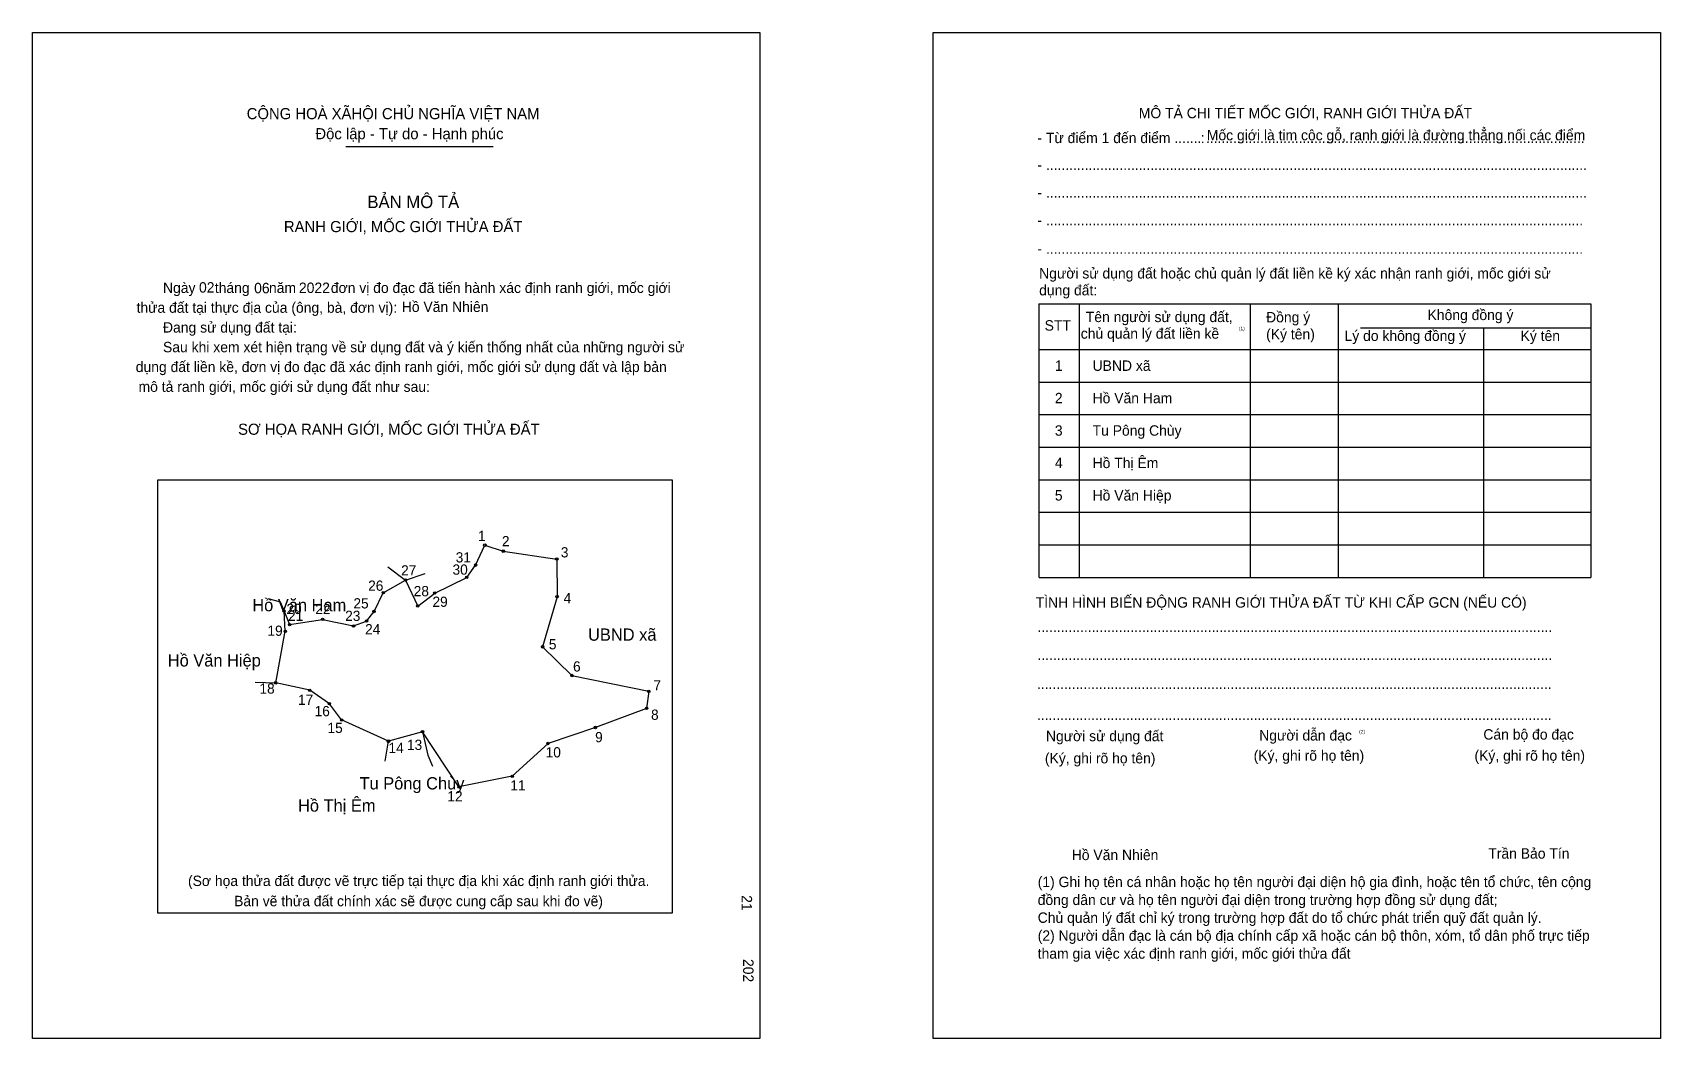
# Model space of a CAD drawing. Extents: x 547934 to 549159, y 1824577 to 1825334.
import ezdxf

# ---------------------------------------------------------------- set-up
doc = ezdxf.new("R2010")
doc.units = 0
for name, color, linetype in [('bmtKhungInTrang1', 7, 'Continuous'), ('bmtKhungInTrang2', 7, 'Continuous'), ('bmtNoiDung', 7, 'Continuous'), ('bmtTemplate', 7, 'Continuous'), ('CanhThua', 7, 'Continuous'), ('MocDinhThua', 7, 'Continuous'), ('RauThua', 7, 'Continuous'), ('SoHieuDinhThua', 7, 'Continuous'), ('TenChuLanCan', 7, 'Continuous')]:
    doc.layers.add(name, color=color, linetype=linetype)

msp = doc.modelspace()

# ---------------------------------------------------------------- linework, layer by layer
at = {"layer": 'bmtKhungInTrang1'}
msp.add_lwpolyline([(547934, 1825334.1), (548481.3, 1825334.1), (548481.3, 1824577.1), (547934, 1824577.1)], close=True, dxfattribs=at)
at = {"layer": 'bmtKhungInTrang2'}
msp.add_lwpolyline([(548611.8, 1825334.1), (549159.2, 1825334.1), (549159.2, 1824577.1), (548611.8, 1824577.1)], close=True, dxfattribs=at)
at = {"layer": 'bmtTemplate'}
for p, q in [((548169.9, 1825248.3), (548280.6, 1825248.3)), ((548721.6, 1825129.9), (548721.6, 1824924.1)), ((548850.4, 1825129.9), (548850.4, 1824924.1)), ((548916.6, 1825130.2), (548916.6, 1824924.1)), ((549106.7, 1825129.9), (549106.7, 1824924.1)), ((548933.4, 1825111.8), (549106.7, 1825111.8)), ((548691.6, 1825095.6), (549106.7, 1825095.6)), ((548691.6, 1825071.1), (549106.7, 1825071.1)), ((548691.6, 1825046.6), (549106.7, 1825046.6)), ((548691.6, 1825022.1), (549106.7, 1825022.1)), ((548691.6, 1824997.6), (549106.7, 1824997.6)), ((548691.6, 1824973.1), (549106.7, 1824973.1)), ((548691.6, 1824948.6), (549106.7, 1824948.6)), ((548691.6, 1824924.1), (549106.7, 1824924.1))]:
    msp.add_line(p, q, dxfattribs=at)
for points in [[(548691.4, 1825129.9), (549106.7, 1825129.9)], [(548691.4, 1825129.9), (548691.4, 1824924.1)], [(549026, 1825111.5), (549026, 1824924.1)]]:
    msp.add_lwpolyline(points, dxfattribs=at)
msp.add_lwpolyline([(548028.2, 1824671.4), (548028.2, 1824997.6), (548415.5, 1824997.6), (548415.5, 1824671.4)], close=True, dxfattribs=at)
at = {"layer": 'CanhThua'}
for p, q in [((548267.5, 1824933.3), (548274.4, 1824948.3)), ((548274.4, 1824948.3), (548288.3, 1824943.8)), ((548288.3, 1824943.8), (548328.6, 1824937.9)), ((548328.6, 1824937.9), (548328.8, 1824909.5)), ((548260.8, 1824924.1), (548267.5, 1824933.3)), ((548198, 1824912.5), (548214.8, 1824922.1)), ((548214.8, 1824922.1), (548223.9, 1824902.5)), ((548236.7, 1824912.3), (548260.8, 1824924.1)), ((548191, 1824898.4), (548198, 1824912.5)), ((548223.9, 1824902.5), (548236.7, 1824912.3)), ((548328.8, 1824909.5), (548317.9, 1824871.8)), ((548124.2, 1824883.5), (548123.3, 1824898.7)), ((548123.3, 1824898.7), (548127.5, 1824888.5)), ((548127.5, 1824888.5), (548152.3, 1824892.5)), ((548152.3, 1824892.5), (548175.6, 1824887.5)), ((548175.6, 1824887.5), (548185.4, 1824891.2)), ((548185.4, 1824891.2), (548191, 1824898.4)), ((548117, 1824844.7), (548124.2, 1824883.5)), ((548317.9, 1824871.8), (548340, 1824850.2)), ((548142.6, 1824839.1), (548117, 1824844.7)), ((548340, 1824850.2), (548397.8, 1824838.4)), ((548157.4, 1824829), (548142.6, 1824839.1)), ((548166.6, 1824816.8), (548157.4, 1824829)), ((548397.8, 1824838.4), (548396.2, 1824825.5)), ((548201.9, 1824800.8), (548166.6, 1824816.8)), ((548396.2, 1824825.5), (548357.6, 1824811.1)), ((548227.5, 1824807.9), (548201.9, 1824800.8)), ((548254.9, 1824766.4), (548227.5, 1824807.9)), ((548357.6, 1824811.1), (548322, 1824799.1)), ((548322, 1824799.1), (548295.1, 1824774.4)), ((548295.1, 1824774.4), (548254.9, 1824766.4))]:
    msp.add_line(p, q, dxfattribs=at)
at = {"layer": 'MocDinhThua'}
for centre in [(548274.4, 1824948.3), (548288.3, 1824943.8), (548328.6, 1824937.9), (548267.5, 1824933.3), (548198, 1824912.5), (548214.8, 1824922.1), (548260.8, 1824924.1), (548223.9, 1824902.5), (548236.7, 1824912.3), (548328.8, 1824909.5), (548123.3, 1824898.7), (548127.5, 1824888.5), (548152.3, 1824892.5), (548185.4, 1824891.2), (548191, 1824898.4), (548124.2, 1824883.5), (548175.6, 1824887.5), (548317.9, 1824871.8), (548117, 1824844.7), (548142.6, 1824839.1), (548340, 1824850.2), (548157.4, 1824829), (548397.8, 1824838.4), (548166.6, 1824816.8), (548396.2, 1824825.5), (548227.5, 1824807.9), (548357.6, 1824811.1), (548201.9, 1824800.8), (548322, 1824799.1), (548254.9, 1824766.4), (548295.1, 1824774.4)]:
    msp.add_circle(centre, 0.924, dxfattribs=at)
at = {"layer": 'RauThua'}
for p, q in [((548201.3, 1824932.1), (548214.8, 1824922.1)), ((548214.8, 1824922.1), (548229.5, 1824927)), ((548111.3, 1824908.2), (548120.3, 1824905.8)), ((548120.3, 1824905.8), (548123.3, 1824898.7)), ((548101.6, 1824845.1), (548117, 1824844.7)), ((548227.5, 1824807.9), (548231.5, 1824790.3)), ((548199.5, 1824785.7), (548201.9, 1824800.8)), ((548231.5, 1824790.3), (548235.1, 1824782))]:
    msp.add_line(p, q, dxfattribs=at)

# ---------------------------------------------------------------- texts
at = {"layer": 'bmtNoiDung'}
for s, height, p in [('02', 7.83, (548059.3, 1825138.4)), ('06', 7.83, (548100.8, 1825137.9)), ('2022', 7.83, (548134.5, 1825138.1)), ('Hồ Văn Nhiên', 7.831, (548211.9, 1825123.8)), ('1', 7.83, (548703.4, 1825079.5)), ('UBND xã ', 7.83, (548731.8, 1825079.5)), ('2', 7.83, (548703.4, 1825055.1)), ('Hồ Văn Ham ', 7.831, (548731.8, 1825055.1)), ('3', 7.83, (548703.4, 1825030.7)), ('Tu Pông Chùy ', 7.831, (548731.8, 1825030.7)), ('4', 7.83, (548703.4, 1825006.3)), ('Hồ Thị Êm ', 7.83, (548731.8, 1825006.3)), ('5', 7.83, (548703.4, 1824981.9)), ('Hồ Văn Hiệp ', 7.831, (548731.8, 1824981.9)), ('Hồ Văn Nhiên', 7.831, (548716.1, 1824711.3))]:
    msp.add_text(s, height=height, dxfattribs=at).set_placement(p)
for s, p in [('21', (548467.7, 1824684.9)), ('202', (548468.8, 1824636.9))]:
    msp.add_text(s, height=7.83, rotation=270, dxfattribs=at).set_placement(p)
at = {"layer": 'bmtTemplate'}
for s, height, p in [('CỘNG HOÀ XÃHỘI CHỦ NGHĨA VIỆT NAM', 8.353, (548095.2, 1825268.9)), ('MÔ TẢ CHI TIẾT MỐC GIỚI, RANH GIỚI THỬA ĐẤT', 7.828, (548766.6, 1825269.6)), ('Độc lập - Tự do - Hạnh phúc', 8.353, (548146.9, 1825253.8)), ('- Từ điểm 1 đến điểm .......', 7.828, (548690.3, 1825250.9)), (':', 7.83, (548813.3, 1825250.9)), ('Mốc giới là tim cộc gỗ, ranh giới là đường thẳng nối các điểm', 7.828, (548817.8, 1825253)), ('..................................................................................................', 7.828, (548817.1, 1825250.9)), ('- ............................................................................................................................................', 7.8279, (548690.3, 1825230.6)), ('BẢN MÔ TẢ', 9.4, (548186, 1825202)), ('- ............................................................................................................................................', 7.8279, (548690.3, 1825209.8)), ('RANH GIỚI, MỐC GIỚI THỬA ĐẤT', 8.353, (548123.2, 1825183.9)), ('- ...........................................................................................................................................', 7.8279, (548690.3, 1825189)), ('- ...........................................................................................................................................', 7.8279, (548690.3, 1825167.6)), ('Ngày     tháng     năm         đơn vị đo đạc đã tiến hành xác định ranh giới, mốc giới ', 7.831, (548032.2, 1825138.1)), ('Người sử dụng đất hoặc chủ quản lý đất liền kề ký xác nhận ranh giới, mốc giới sử', 7.828, (548691.6, 1825149)), ('dụng đất:', 7.83, (548691.6, 1825136.3)), ('thửa đất tại thực địa của (ông, bà, đơn vị):', 7.831, (548012.3, 1825123.2)), ('Tên người sử dụng đất,', 7.828, (548726.7, 1825116.2)), ('Đồng ý', 7.83, (548862.4, 1825116)), ('Không đồng ý', 7.828, (548983.9, 1825117.7)), ('Đang sử dụng đất tại:', 7.831, (548032.2, 1825108.3)), ('STT', 7.83, (548695.7, 1825109.8)), ('chủ quản lý đất liền kề', 7.828, (548722.9, 1825103.7)), ('(1)', 2.61, (548841.9, 1825110.1)), ('(Ký tên)', 7.83, (548862.4, 1825103.2)), ('Lý do không đồng ý', 7.828, (548921.4, 1825102)), ('Ký tên', 7.83, (549053.9, 1825102)), ('Sau khi xem xét hiện trạng về sử dụng đất và ý kiến thống nhất của những người sử ', 7.831, (548032.2, 1825093.5)), ('dụng đất liền kề, đơn vị đo đạc đã xác định ranh giới, mốc giới sử dụng đất và lập bản', 7.831, (548011.7, 1825078.6)), ('mô tả ranh giới, mốc giới sử dụng đất như sau:', 7.831, (548013.8, 1825063.7)), ('SƠ HỌA RANH GIỚI, MỐC GIỚI THỬA ĐẤT', 8.353, (548088.7, 1825031.4)), ('TÌNH HÌNH BIẾN ĐỘNG RANH GIỚI THỬA ĐẤT TỪ KHI CẤP GCN (NẾU CÓ)', 7.828, (548689, 1824901.3)), ('.....................................................................................................................................', 7.8397, (548690.3, 1824882.9)), ('.....................................................................................................................................', 7.8397, (548690.3, 1824862)), ('.....................................................................................................................................', 7.8397, (548689.9, 1824840)), ('.....................................................................................................................................', 7.8397, (548689.9, 1824816.7)), ('Người sử dụng đất', 7.828, (548696.7, 1824800.8)), ('Người dẫn đạc', 7.828, (548857.2, 1824801.3)), ('(2)', 2.61, (548932.4, 1824806.7)), ('Cán bộ đo đạc', 7.828, (549025.9, 1824802)), ('(Ký, ghi rõ họ tên)', 7.828, (548695.9, 1824784.1)), ('(Ký, ghi rõ họ tên)', 7.828, (548853, 1824786.1)), ('(Ký, ghi rõ họ tên)', 7.828, (549019.2, 1824786.1)), ('Trần Bảo Tín', 7.828, (549029.6, 1824712.4)), ('(Sơ họa thửa đất được vẽ trực tiếp tại thực địa khi xác định ranh giới thửa.', 7.831, (548051, 1824691.8)), ('(1) Ghi họ tên cá nhân hoặc họ tên người đại diện hộ gia đình, hoặc tên tổ chức, tên cộng', 7.828, (548690.5, 1824691)), ('Bản vẽ thửa đất chính xác sẽ được cung cấp sau khi đo vẽ)', 7.831, (548085.7, 1824676.6)), ('đồng dân cư và họ tên người đại diện trong trường hợp đồng sử dụng đất;', 7.828, (548690.5, 1824677.5)), ('Chủ quản lý đất chỉ ký trong trường hợp đất do tổ chức phát triển quỹ đất quản lý.', 7.828, (548690.5, 1824664.1)), ('(2) Người dẫn đạc là cán bộ địa chính cấp xã hoặc cán bộ thôn, xóm, tổ dân phố trực tiếp', 7.828, (548690.5, 1824650.6)), ('tham gia việc xác định ranh giới, mốc giới thửa đất', 7.828, (548690.5, 1824637.1))]:
    msp.add_text(s, height=height, dxfattribs=at).set_placement(p)
at = {"layer": 'SoHieuDinhThua'}
for s, p in [('1', (548269.3, 1824951.5)), ('2', (548287.3, 1824947.5)), ('31', (548252.5, 1824935.3)), ('3', (548331.6, 1824939.1)), ('27', (548211.4, 1824925.5)), ('30', (548250.1, 1824926.1)), ('26', (548186.6, 1824914)), ('28', (548220.9, 1824909.9)), ('20', (548125.1, 1824896.5)), ('22', (548146.8, 1824896.4)), ('25', (548175.5, 1824900.7)), ('29', (548235, 1824901.9)), ('4', (548333.7, 1824904.6)), ('21', (548126.3, 1824891.3)), ('23', (548169.3, 1824891.3)), ('24', (548184.3, 1824881.2)), ('19', (548110.8, 1824880.1)), ('5', (548322.6, 1824869.9)), ('6', (548340.8, 1824853.2)), ('18', (548104.8, 1824836.6)), ('7', (548401.3, 1824839)), ('17', (548133.8, 1824828.1)), ('16', (548146.3, 1824819.6)), ('8', (548399.5, 1824816.9)), ('15', (548156, 1824807)), ('9', (548357.4, 1824800)), ('14', (548201.9, 1824791.9)), ('13', (548215.8, 1824794.2)), ('10', (548320.2, 1824788.6)), ('11', (548293.6, 1824763.7)), ('12', (548246.2, 1824755.5))]:
    msp.add_text(s, height=7.7, dxfattribs=at).set_placement(p)
at = {"layer": 'TenChuLanCan'}
for s, height, p in [('Hồ Văn Ham', 9.24, (548099.4, 1824898.6)), ('UBND xã', 9.24, (548352.1, 1824876.4)), ('Hồ Văn Hiệp', 9.236, (548035.8, 1824857)), ('Tu Pông Chùy', 9.236, (548180.1, 1824764.5)), ('Hồ Thị Êm', 9.24, (548133.8, 1824747.8))]:
    msp.add_text(s, height=height, dxfattribs=at).set_placement(p)

doc.saveas('drawing.dxf')
